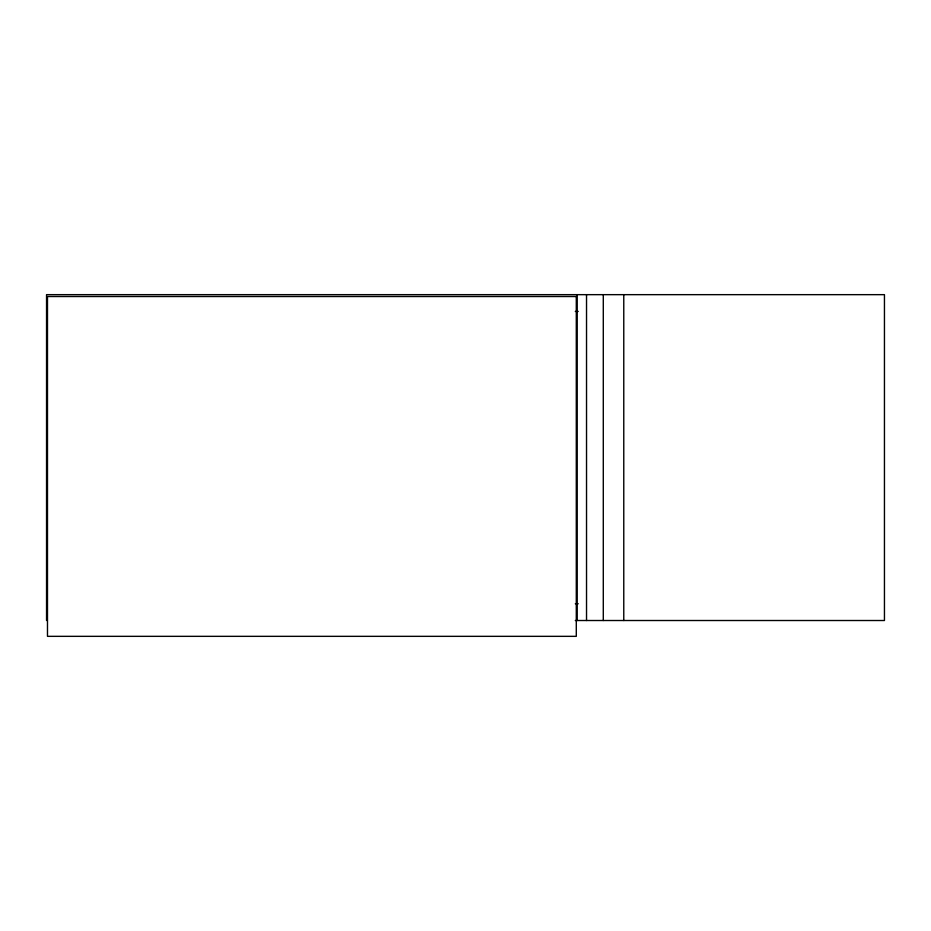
<?xml version="1.0" encoding="UTF-8"?>
<svg xmlns="http://www.w3.org/2000/svg" width="931" height="931" viewBox="0 0 931 931"><rect width="100%" height="100%" fill="white"/><g stroke="black" fill="none" stroke-linecap="round" stroke-linejoin="round"><path stroke-width="1.4" d="M575.323 311.42L578.232 311.42M575.323 603.754L578.232 603.754M575.323 620.512L884.45 620.512L884.45 294.661L46.55 294.661L46.55 620.512M623.77 294.661L623.77 620.512M603.288 294.661L603.288 620.512M586.53 294.661L586.53 620.512M577.22 294.661L577.22 620.512M576.289 296.524L47.481 296.524L47.481 636.338L576.289 636.338L576.289 296.524"/></g></svg>
